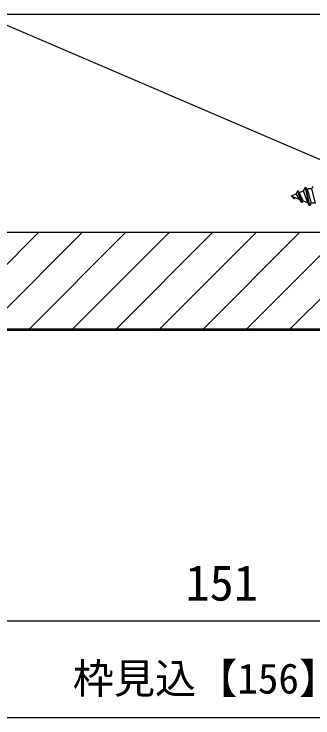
# Model space of a CAD drawing. Units: millimetres, scale not verified. Extents: x -438 to 438, y -652 to 649.
# Drawn here: x -325.2 to -263.5, y 231.7 to 376.9 of the extents above; entities that cross this region are included whole.
import ezdxf
from ezdxf.enums import TextEntityAlignment as Align

# ---------------------------------------------------------------- set-up
doc = ezdxf.new("R2010")
doc.units = ezdxf.units.MM
doc.header["$LTSCALE"] = 4
for name, color, linetype in [('0-5_YKK_13', 4, 'Continuous'), ('0-7_YKK_D', 6, 'Continuous'), ('0-9_YSS_K', 3, 'Continuous'), ('0-A_YSS_KE', 3, 'Continuous')]:
    doc.layers.add(name, color=color, linetype=linetype)
doc.styles.add('ＭＳ ゴシック', font='')
doc.styles.get('ＭＳ ゴシック').set_extended_font_data('MS Gothic')

msp = doc.modelspace()

# ---------------------------------------------------------------- linework, layer by layer
at = {"layer": '0-5_YKK_13'}
for p, q in [((-263.738, 340.875), (-263.435, 341.4)), ((-268, 339.4), (-266.976, 339.824)), ((-266.976, 339.824), (-266.615, 340.45)), ((-266.197, 338.653), (-266.976, 339.824)), ((-266.515, 340.45), (-266.615, 340.45)), ((-265.72, 338), (-266.515, 340.45)), ((-266.312, 340.099), (-266.515, 340.45)), ((-266.312, 340.099), (-265.418, 340.47)), ((-265.508, 338.368), (-266.312, 340.099)), ((-265.418, 340.47), (-265.025, 341.15)), ((-264.563, 337.976), (-265.418, 340.47)), ((-264.23, 337.4), (-265.025, 341.15)), ((-264.925, 341.15), (-265.025, 341.15)), ((-264.13, 337.4), (-264.925, 341.15)), ((-264.703, 340.766), (-264.925, 341.15)), ((-264.703, 340.766), (-264.439, 340.875)), ((-264.703, 340.766), (-263.827, 337.925)), ((-263.738, 340.875), (-264.439, 340.875)), ((-262.943, 337.925), (-263.738, 340.875)), ((-268, 339.4), (-266.197, 338.653)), ((-267.31, 338.8), (-267.164, 339.054)), ((-265.82, 338), (-266.197, 338.653)), ((-265.72, 338), (-265.508, 338.368)), ((-265.508, 338.368), (-264.563, 337.976)), ((-264.23, 337.4), (-264.563, 337.976)), ((-264.13, 337.4), (-264.23, 337.4)), ((-264.13, 337.4), (-263.827, 337.925)), ((-262.943, 337.925), (-263.827, 337.925))]:
    msp.add_line(p, q, dxfattribs=at)
for points in [[(-265.72, 338), (-265.82, 338), (-266.615, 340.45)], [(-267.31, 338.8), (-267.41, 338.8), (-267.68, 339.267)]]:
    msp.add_lwpolyline(points, dxfattribs=at)
at = {"layer": '0-7_YKK_D'}
for p, q in [((-355, 251.7), (-204, 251.7)), ((-201.5, 231.7), (-357.5, 231.7))]:
    msp.add_line(p, q, dxfattribs=at)
at = {"layer": '0-9_YSS_K'}
for p, q in [((-332, 376.9), (-227, 376.9)), ((-332, 376.9), (-227, 331.9)), ((-344, 331.9), (-215, 331.9)), ((-340.067, 311.9), (-320.067, 331.9)), ((-331.087, 311.9), (-311.087, 331.9)), ((-322.107, 311.9), (-302.107, 331.9)), ((-313.127, 311.9), (-293.127, 331.9)), ((-304.146, 311.9), (-284.146, 331.9)), ((-295.166, 311.9), (-275.166, 331.9)), ((-286.186, 311.9), (-266.186, 331.9)), ((-277.206, 311.9), (-257.206, 331.9)), ((-268.225, 311.9), (-248.225, 331.9))]:
    msp.add_line(p, q, dxfattribs=at)
at = {"layer": '0-A_YSS_KE'}
for p, q in [((-206, 311.9), (-353, 311.9)), ((-353, 311.7), (-206, 311.7))]:
    msp.add_line(p, q, dxfattribs=at)
msp.add_lwpolyline([(-355, 331.9), (-204, 331.9), (-204, 313.9)], dxfattribs=at)

# ---------------------------------------------------------------- texts
at = {"layer": '0-7_YKK_D', "style": 'ＭＳ ゴシック'}
for s, height, p in [('151', 7.331, (-289.812, 253.7)), ('枠見込【156】', 6.232, (-313.089, 234.859))]:
    msp.add_text(s, height=height, dxfattribs=at).set_placement(p, align=Align.BOTTOM_LEFT)

doc.saveas('drawing.dxf')
